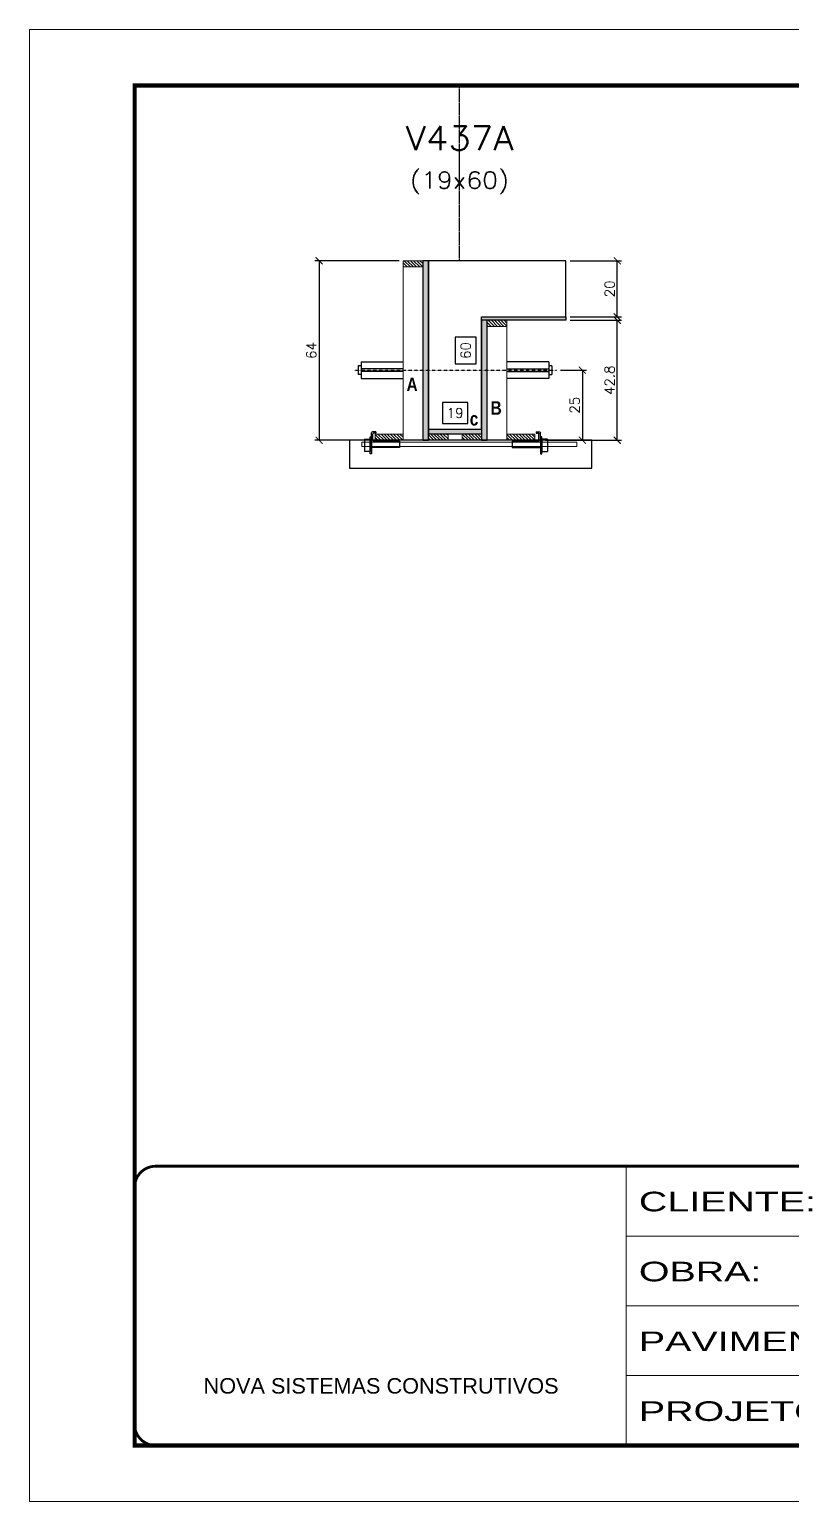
# Model space of a CAD drawing. Extents: x 137137 to 143418, y 10464 to 34486.
# Drawn here: x 141892 to 142435, y 21950 to 23000 of the extents above; entities that cross this region are included whole.
import ezdxf
from ezdxf.enums import TextEntityAlignment as Align

# ---------------------------------------------------------------- set-up
doc = ezdxf.new("R2010")
doc.units = 0
for name, pattern in [('CONTINUO', [0]), ('DASHED', [0.75, 0.5, -0.25]), ('HIDDEN', [0.375, 0.25, -0.125])]:
    doc.linetypes.add(name, pattern=pattern)
for name, color, linetype in [('barrote', 251, 'Continuous'), ('COTA', 241, 'Continuous'), ('Cota Seção (2x)', 4, 'Continuous'), ('detalhes', 4, 'Continuous'), ('Painéis', 200, 'Continuous'), ('presilha', 1, 'Continuous'), ('TENSOR', 3, 'Continuous'), ('Texto de Titulo', 7, 'Continuous'), ('Texto Qtd Sarr', 242, 'Continuous')]:
    doc.layers.add(name, color=color, linetype=linetype)
for name, color, linetype, lineweight in [('CONCRETO', 251, 'Continuous', 25), ('Folhas', 255, 'Continuous', 9), ('Hachura', 251, 'Continuous', 9), ('Madeira', 126, 'Continuous', 18), ('SARRAFO DE PRESSAO', 251, 'DASHED', 9), ('SCO-___-LAJ', 2, 'Continuous', 0), ('Texto Seção', 7, 'Continuous', 15)]:
    doc.layers.add(name, color=color, linetype=linetype, lineweight=lineweight)
doc.styles.add('ARIAL', font='arial.ttf')
doc.styles.add('Romans', font='romans.shx')
doc.styles.add('TECNICA', font='techb___.ttf', dxfattribs={"height": 10})
doc.styles.add('Tecnologia', font='')
doc.styles.get('Tecnologia').set_extended_font_data('Forgotten Futurist')
doc.dimstyles.new('Cota Seção (2x)', dxfattribs={"dimtxt": 7, "dimasz": 5, "dimexe": 3, "dimexo": 3, "dimgap": 2, "dimtad": 3, "dimdec": 1, "dimlfac": 0.5, "dimzin": 12, "dimdsep": 46, "dimtxsty": 'Romans', "dimblk": 'ARCHTICK', "dimcen": 0, "dimclrd": 4, "dimclre": 4, "dimclrt": 1, "dimadec": 1, "dimazin": 3, "dimtfac": 1, "dimtdec": 1, "dimtmove": 0, "dimatfit": 3, "dimldrblk": 'OBLIQUE', "dimfxl": 1, "dimtolj": 1, "dimtzin": 12, "dimarcsym": 0})
doc.dimstyles.new('Cota Seção interna', dxfattribs={"dimtxt": 7, "dimasz": 6, "dimexe": 0.18, "dimexo": 2, "dimgap": -4, "dimtad": 3, "dimdec": 1, "dimlfac": 0.5, "dimzin": 12, "dimdsep": 46, "dimtxsty": 'Romans', "dimblk": 'ARCHTICK', "dimcen": 0.09, "dimse1": 1, "dimse2": 1, "dimsd1": 1, "dimsd2": 1, "dimclrd": 180, "dimclre": 5, "dimclrt": 1, "dimadec": 0, "dimazin": 3, "dimtfac": 1, "dimtdec": 1, "dimtofl": 0, "dimtmove": 0, "dimatfit": 3, "dimldrblk": 'ARCHTICK', "dimfxl": 1, "dimtolj": 1, "dimtzin": 0, "dimarcsym": 0})

# ---------------------------------------------------------------- blocks, each defined once
blk = doc.blocks.new('9999999999')
at = {"color": 30, "linetype": 'CONTINUO'}
for p, q in [((98564.6, 34230.2), (98564.6, 34429.4)), ((98564.6, 34379.6), (99584, 34379.6)), ((98564.6, 34329.8), (99488, 34329.8)), ((98564.6, 34280), (99488, 34280))]:
    blk.add_line(p, q, dxfattribs=at)
at = {"color": 30, "linetype": 'CONTINUO', "const_width": 2}
blk.add_lwpolyline([(99584, 34230.2), (99584, 34414.4, 0.414214), (99569, 34429.4), (98229, 34429.4, 0.414214), (98214, 34414.4), (98214, 34245.2, 0.414214), (98229, 34230.2), (99584, 34230.2)], format="xyb", dxfattribs=at)
at = {"layer": 'Folhas'}
blk.add_lwpolyline([(98139, 34190.2), (99624, 34190.2), (99624, 35240.2), (98139, 35240.2)], close=True, dxfattribs=at)
at = {"layer": 'Folhas', "color": 30, "const_width": 3}
blk.add_lwpolyline([(98214, 34230.2), (99584, 34230.2), (99584, 35200.2), (98214, 35200.2)], close=True, dxfattribs=at)
at = {"color": 7, "linetype": 'Continuous', "ltscale": 5, "style": 'ARIAL'}
blk.add_text('NOVA SISTEMAS CONSTRUTIVOS', height=11.059, dxfattribs=at).set_placement((98263.2, 34267.2))
at = {"layer": 'Folhas', "color": 7, "style": 'Tecnologia', "width": 1.5}
for s, p in [('CLIENTE:', (98573.7, 34397.2)), ('OBRA:', (98573.7, 34347.3)), ('PAVIMENTO:', (98573.7, 34297.5)), ('PROJETO:', (98573.7, 34247.7))]:
    blk.add_text(s, height=14, dxfattribs=at).set_placement(p)
blk = doc.blocks.new('titulo1')
at = {"layer": 'Defpoints', "color": 252, "linetype": 'HIDDEN', "ltscale": 2}
blk.add_line((0, 0), (0, 125), dxfattribs=at)
at = {"layer": 'Defpoints', "style": 'Romans', "oblique": 15}
blk.add_attdef('FOLHA', text='', height=10, dxfattribs=at).set_placement((0, 15.6), align=Align.MIDDLE_CENTER)
at = {"layer": 'Texto Qtd Sarr', "color": 3, "style": 'Romans', "oblique": 15}
for tag, height, p in [('TITULO', 17, (0, 71.4)), ('SEÇÃO', 12, (0, 41.5))]:
    blk.add_attdef(tag, text='', height=height, dxfattribs=at).set_placement(p, align=Align.MIDDLE_CENTER)
blk = doc.blocks.new('_ArchTick')
at = {"color": 0, "linetype": 'ByBlock', "const_width": 0.15}
blk.add_lwpolyline([(-0.5, -0.5), (0.5, 0.5)], dxfattribs=at)
blk = doc.blocks.new('*D1524')
at = {"layer": 'COTA', "color": 4, "lineweight": -2, "transparency": 16777216}
for p, q in [((142277.9, 22792.6), (142314.6, 22792.6)), ((142311.6, 22707), (142311.6, 22792.6)), ((142260.3, 22707), (142314.6, 22707))]:
    blk.add_line(p, q, dxfattribs=at)
at = {"layer": 'Defpoints', "color": 0, "transparency": 16777216}
for p in [(142274.9, 22792.6), (142311.6, 22792.6), (142257.3, 22707)]:
    blk.add_point(p, dxfattribs=at)
at = {"layer": 'COTA', "color": 4, "lineweight": -2, "transparency": 16777216, "xscale": 5, "yscale": 5, "zscale": 5}
for p, rotation in [((142311.6, 22792.6), 90), ((142311.6, 22707), 270)]:
    blk.add_blockref('_ArchTick', p, dxfattribs=dict(at, rotation=rotation))
at = {"layer": 'COTA', "color": 1, "transparency": 16777216, "insert": (142306.1, 22749.8), "char_height": 7, "attachment_point": 5, "rotation": 90, "style": 'Romans'}
blk.add_mtext('\\A1;42.8', dxfattribs=at)
blk = doc.blocks.new('_Oblique')
at = {"color": 0, "linetype": 'ByBlock', "lineweight": -2}
blk.add_line((-0.5, -0.5), (0.5, 0.5), dxfattribs=at)
blk = doc.blocks.new('*D1525')
at = {"layer": 'COTA', "color": 4, "lineweight": -2, "transparency": 16777216}
for p, q in [((142277.9, 22835), (142314.6, 22835)), ((142311.6, 22795), (142311.6, 22835)), ((142277.9, 22795), (142314.6, 22795))]:
    blk.add_line(p, q, dxfattribs=at)
at = {"layer": 'Defpoints', "color": 0, "transparency": 16777216}
for p in [(142274.9, 22835), (142311.6, 22835), (142274.9, 22795)]:
    blk.add_point(p, dxfattribs=at)
at = {"layer": 'COTA', "color": 4, "lineweight": -2, "transparency": 16777216, "xscale": 5, "yscale": 5, "zscale": 5}
for p, rotation in [((142311.6, 22835), 90), ((142311.6, 22795), 270)]:
    blk.add_blockref('_ArchTick', p, dxfattribs=dict(at, rotation=rotation))
at = {"layer": 'COTA', "color": 1, "transparency": 16777216, "insert": (142306.1, 22815), "char_height": 7, "attachment_point": 5, "rotation": 90, "style": 'Romans'}
blk.add_mtext('\\A1;20', dxfattribs=at)
blk = doc.blocks.new('*D1526')
at = {"layer": 'Cota Seção (2x)', "color": 180, "lineweight": -2, "transparency": 16777216}
for p, q in [((142210.9, 22780.5), (142195.9, 22780.5)), ((142195.9, 22780.5), (142195.9, 22761.5)), ((142210.9, 22761.5), (142210.9, 22780.5)), ((142195.9, 22761.5), (142210.9, 22761.5))]:
    blk.add_line(p, q, dxfattribs=at)
at = {"layer": 'Defpoints', "color": 0, "transparency": 16777216}
for p in [(142214.9, 22835), (142214.9, 22835), (142214.9, 22715)]:
    blk.add_point(p, dxfattribs=at)
at = {"layer": 'Cota Seção (2x)', "color": 1, "transparency": 16777216, "insert": (142203.4, 22771), "char_height": 7, "attachment_point": 5, "rotation": 90, "style": 'Romans'}
blk.add_mtext('\\A1;60', dxfattribs=at)
blk = doc.blocks.new('PRESILHA METÁLICA 1')
at = {"layer": 'presilha'}
for p, q in [((7.5, 10.6), (7.5, 19.9)), ((12, 21), (8.6, 21)), ((9, 11.6), (9, 18.9)), ((12, 19.5), (9.6, 19.5)), ((12, 21), (12, 19.5)), ((0, 13), (6, 13)), ((0, 13), (0, 0)), ((6, 0), (0, 0)), ((6, 15.5), (7.5, 15.5)), ((6, -2.5), (6, 15.5)), ((6, 13), (6, 0)), ((7.5, 15.5), (7.5, -2.5)), ((37.5, 4.1), (7.5, 4.1)), ((37.5, 11), (9.6, 11)), ((37.5, 11), (37.5, 4.1)), ((7.5, -2.5), (6, -2.5))]:
    blk.add_line(p, q, dxfattribs=at)
for centre, radius, start, end in [((8.6, 19.9), 1.14, 90, 180), ((9.6, 18.9), 0.57, 90, 180), ((9.6, 11.6), 0.57, 180, 270)]:
    blk.add_arc(centre, radius, start, end, dxfattribs=at)
blk = doc.blocks.new('*D1502')
at = {"layer": 'Cota Seção (2x)', "color": 180, "lineweight": -2, "transparency": 16777216}
for p, q in [((142204.9, 22734), (142186.9, 22734)), ((142186.9, 22734), (142186.9, 22719)), ((142204.9, 22719), (142204.9, 22734)), ((142186.9, 22719), (142204.9, 22719))]:
    blk.add_line(p, q, dxfattribs=at)
at = {"layer": 'Defpoints', "color": 0, "transparency": 16777216}
for p in [(142214.9, 22715), (142176.9, 22707), (142214.9, 22707)]:
    blk.add_point(p, dxfattribs=at)
at = {"layer": 'Cota Seção (2x)', "color": 1, "transparency": 16777216, "insert": (142195.9, 22726.5), "char_height": 7, "attachment_point": 5, "style": 'Romans'}
blk.add_mtext('\\A1;19', dxfattribs=at)
blk = doc.blocks.new('*D1503')
at = {"layer": 'COTA', "color": 4, "lineweight": -2, "transparency": 16777216}
for p, q in [((142155.9, 22835), (142095.9, 22835)), ((142098.9, 22835), (142098.9, 22707)), ((142155.9, 22707), (142095.9, 22707))]:
    blk.add_line(p, q, dxfattribs=at)
at = {"layer": 'Defpoints', "color": 0, "transparency": 16777216}
for p in [(142158.9, 22835), (142098.9, 22707), (142158.9, 22707)]:
    blk.add_point(p, dxfattribs=at)
at = {"layer": 'COTA', "color": 4, "lineweight": -2, "transparency": 16777216, "xscale": 5, "yscale": 5, "zscale": 5}
for p, rotation in [((142098.9, 22835), 90), ((142098.9, 22707), 270)]:
    blk.add_blockref('_ArchTick', p, dxfattribs=dict(at, rotation=rotation))
at = {"layer": 'COTA', "color": 1, "transparency": 16777216, "insert": (142093.4, 22771), "char_height": 7, "attachment_point": 5, "rotation": 90, "style": 'Romans'}
blk.add_mtext('\\A1;64', dxfattribs=at)
blk = doc.blocks.new('*D1504')
at = {"layer": 'COTA', "color": 4, "lineweight": -2, "transparency": 16777216}
for p, q in [((142271.2, 22757), (142289.7, 22757)), ((142286.7, 22757), (142286.7, 22707)), ((142271.2, 22707), (142289.7, 22707))]:
    blk.add_line(p, q, dxfattribs=at)
at = {"layer": 'Defpoints', "color": 0, "transparency": 16777216}
for p in [(142268.2, 22757), (142268.2, 22707), (142286.7, 22707)]:
    blk.add_point(p, dxfattribs=at)
at = {"layer": 'COTA', "color": 4, "lineweight": -2, "transparency": 16777216, "xscale": 5, "yscale": 5, "zscale": 5}
for p, rotation in [((142286.7, 22757), 90), ((142286.7, 22707), 270)]:
    blk.add_blockref('_ArchTick', p, dxfattribs=dict(at, rotation=rotation))
at = {"layer": 'COTA', "color": 1, "transparency": 16777216, "insert": (142281.2, 22732), "char_height": 7, "attachment_point": 5, "rotation": 90, "style": 'Romans'}
blk.add_mtext('\\A1;25', dxfattribs=at)

msp = doc.modelspace()

# ---------------------------------------------------------------- hatches: boundary and pattern name
at = {"layer": 'Hachura'}
h = msp.add_hatch(dxfattribs=at)
h.set_pattern_fill('ANSI31', color=256, scale=0.5, angle=270, style=0)
h.set_pattern_definition([(315, (165048.9215, 14527.3813), (1.12253202, 1.12253202), [])])
h.paths.add_polyline_path([(142158.86, 22830.63), (142158.86, 22835.03), (142172.86, 22835.03), (142172.86, 22830.63)])
h = msp.add_hatch(color=256, dxfattribs=at)
h.dxf.hatch_style = 1
h.paths.add_polyline_path([(142176.86, 22835.03), (142172.86, 22835.03), (142172.86, 22707.03), (142176.86, 22707.03)])
h = msp.add_hatch(color=256, dxfattribs=at)
h.dxf.hatch_style = 1
h.paths.add_polyline_path([(142214.86, 22792.63), (142214.86, 22795.03), (142274.86, 22795.03), (142274.86, 22792.63)])
h = msp.add_hatch(color=256, dxfattribs=at)
h.dxf.hatch_style = 1
h.paths.add_polyline_path([(142218.86, 22792.63), (142214.86, 22792.63), (142214.86, 22707.03), (142218.86, 22707.03)])
h = msp.add_hatch(dxfattribs=at)
h.set_pattern_fill('ANSI31', color=256, scale=0.5, angle=270, style=0)
h.set_pattern_definition([(315, (165108.9215, 14484.9813), (1.12253202, 1.12253202), [])])
h.paths.add_polyline_path([(142218.86, 22788.23), (142218.86, 22792.63), (142232.86, 22792.63), (142232.86, 22788.23)])
h = msp.add_hatch(color=256, dxfattribs=at)
h.dxf.hatch_style = 1
h.paths.add_polyline_path([(142176.86, 22711.43), (142176.86, 22715.03), (142214.86, 22715.03), (142214.86, 22711.43)])
h = msp.add_hatch(dxfattribs=at)
h.set_pattern_fill('ANSI31', color=256, scale=0.5, angle=270, style=0)
h.set_pattern_definition([(315, (165014.9215, 14477.3813), (1.12253202, 1.12253202), [])])
h.paths.add_polyline_path([(142158.86, 22707.03), (142158.86, 22711.43), (142138.86, 22711.43), (142138.86, 22707.03)])
h = msp.add_hatch(dxfattribs=at)
h.set_pattern_fill('ANSI31', color=256, scale=0.5, angle=270, style=0)
h.set_pattern_definition([(315, (165117.7236, 14477.3813), (1.12253202, 1.12253202), [])])
h.paths.add_polyline_path([(142176.86, 22707.03), (142176.86, 22711.43), (142190.86, 22711.43), (142190.86, 22707.03)])
h = msp.add_hatch(dxfattribs=at)
h.set_pattern_fill('ANSI31', color=256, scale=0.5, angle=270, style=0)
h.set_pattern_definition([(315, (165117.7215, 14477.3813), (1.12253202, 1.12253202), [])])
h.paths.add_polyline_path([(142214.86, 22707.03), (142214.86, 22711.43), (142200.86, 22711.43), (142200.86, 22707.03)])
h = msp.add_hatch(dxfattribs=at)
h.set_pattern_fill('ANSI31', color=256, scale=0.5, angle=270, style=0)
h.set_pattern_definition([(315, (165108.9215, 14477.3813), (1.12253202, 1.12253202), [])])
h.paths.add_polyline_path([(142252.86, 22707.03), (142252.86, 22711.43), (142232.86, 22711.43), (142232.86, 22707.03)])

# ---------------------------------------------------------------- linework, layer by layer
at = {"ltscale": 3}
for p, q in [((142126.86, 22760), (142126.86, 22754)), ((142128.86, 22760), (142126.86, 22760)), ((142128.86, 22754), (142126.86, 22754)), ((142128.86, 22763), (142128.86, 22751)), ((142128.86, 22763), (142158.86, 22763)), ((142158.86, 22758), (142128.86, 22758)), ((142158.86, 22756), (142128.86, 22756)), ((142262.86, 22763), (142232.86, 22763)), ((142232.86, 22758), (142262.86, 22758)), ((142232.86, 22756), (142262.86, 22756)), ((142262.86, 22763), (142262.86, 22751)), ((142264.86, 22760), (142262.86, 22760)), ((142262.86, 22754), (142264.86, 22754)), ((142264.86, 22760), (142264.86, 22754)), ((142128.86, 22751), (142158.86, 22751)), ((142262.86, 22751), (142232.86, 22751))]:
    msp.add_line(p, q, dxfattribs=at)
at = {"layer": 'barrote'}
msp.add_lwpolyline([(142120.5, 22687.03), (142293.47, 22687.03), (142293.47, 22707.03), (142120.5, 22707.03)], close=True, dxfattribs=at)
at = {"layer": 'CONCRETO'}
msp.add_lwpolyline([(142214.86, 22795.03), (142274.86, 22795.03), (142274.86, 22835.03), (142214.86, 22835.03), (142214.86, 22835.03), (142176.86, 22835.03), (142176.86, 22711.43), (142176.86, 22711.43), (142176.86, 22715.03), (142214.86, 22715.03)], close=True, dxfattribs=at)
at = {"layer": 'Madeira'}
for points in [[(142158.86, 22830.63), (142158.86, 22835.03), (142172.86, 22835.03), (142172.86, 22830.63)], [(142158.86, 22835.03), (142172.86, 22835.03), (142172.86, 22707.03), (142158.86, 22707.03)], [(142218.86, 22788.23), (142218.86, 22792.63), (142232.86, 22792.63), (142232.86, 22788.23)], [(142218.86, 22792.63), (142232.86, 22792.63), (142232.86, 22707.03), (142218.86, 22707.03)], [(142158.86, 22707.03), (142158.86, 22711.43), (142138.86, 22711.43), (142138.86, 22707.03)], [(142176.86, 22707.03), (142176.86, 22711.43), (142190.86, 22711.43), (142190.86, 22707.03)], [(142214.86, 22707.03), (142214.86, 22711.43), (142200.86, 22711.43), (142200.86, 22707.03)], [(142252.86, 22707.03), (142252.86, 22711.43), (142232.86, 22711.43), (142232.86, 22707.03)]]:
    msp.add_lwpolyline(points, close=True, dxfattribs=at)
at = {"layer": 'Painéis'}
for points in [[(142176.86, 22835.03), (142172.86, 22835.03), (142172.86, 22707.03), (142176.86, 22707.03)], [(142214.86, 22792.63), (142214.86, 22795.03), (142274.86, 22795.03), (142274.86, 22792.63)], [(142218.86, 22792.63), (142214.86, 22792.63), (142214.86, 22707.03), (142218.86, 22707.03)], [(142176.86, 22711.43), (142176.86, 22715.03), (142214.86, 22715.03), (142214.86, 22711.43)]]:
    msp.add_lwpolyline(points, close=True, dxfattribs=at)
at = {"layer": 'SCO-___-LAJ', "color": 1}
msp.add_lwpolyline([(142129.5, 22705.69), (142282.8, 22705.69), (142282.8, 22702.49), (142129.5, 22702.49)], close=True, dxfattribs=at)
at = {"layer": 'TENSOR', "linetype": 'HIDDEN', "ltscale": 0.5}
msp.add_line((142123.86, 22757), (142268.16, 22757), dxfattribs=at)

# ---------------------------------------------------------------- block references
at = {"layer": 'presilha', "yscale": 0.6666666666666666, "zscale": 0.6666666666666666}
for p, xscale in [((142131.28, 22699.06), 0.6666666666666666), ((142261.73, 22699.06), -0.6666666666666666)]:
    msp.add_blockref('PRESILHA METÁLICA 1', p, dxfattribs=dict(at, xscale=xscale))
at = {"layer": 'SARRAFO DE PRESSAO', "color": 6, "linetype": 'ByBlock'}
msp.add_blockref('9999999999', (43753.31, -12240.18), dxfattribs=at)
at = {"layer": 'Texto Seção'}
ref = msp.add_blockref('titulo1', (142199.1, 22835.03), dxfattribs=at)
ref.add_attrib('TITULO', 'V437A', dxfattribs={"layer": 'Texto de Titulo', "color": 7, "height": 17, "style": 'Romans', "width": 1.1}).set_placement((142199.1, 22922.53), align=Align.MIDDLE_CENTER)
ref.add_attrib('SEÇÃO', '(19x60)', dxfattribs={"layer": 'Texto de Titulo', "color": 7, "height": 12, "style": 'Romans', "width": 1.1}).set_placement((142199.1, 22892.53), align=Align.MIDDLE_CENTER)

# ---------------------------------------------------------------- texts
at = {"layer": 'detalhes', "style": 'TECNICA'}
for s, p in [('A', (142161.26, 22742.06)), ('B', (142221.22, 22725.21)), ('c', (142206.38, 22717.52))]:
    msp.add_text(s, height=9.6, dxfattribs=at).set_placement(p)

# ---------------------------------------------------------------- dimensions: what is measured, and where the dimension line sits
at = {"layer": 'COTA'}
for base, p1, p2, picture, middle in [((142098.89, 22707.03), (142158.86, 22835.03), (142158.86, 22707.03), '*D1503', (142093.39, 22771.03)), ((142311.58, 22835.03), (142274.86, 22795.03), (142274.86, 22835.03), '*D1525', (142306.08, 22815.03)), ((142311.58, 22792.63), (142257.26, 22707.03), (142274.86, 22792.63), '*D1524', (142306.08, 22749.83)), ((142286.72, 22707.03), (142268.16, 22757), (142268.16, 22707.03), '*D1504', (142281.22, 22732.01))]:
    dim = msp.add_linear_dim(base=base, p1=p1, p2=p2, angle=90, dimstyle='Cota Seção (2x)', dxfattribs=at)
    dim.commit()
    dim.dimension.update_dxf_attribs({"geometry": picture, "text_midpoint": middle})
at = {"layer": 'Cota Seção (2x)'}
dim = msp.add_linear_dim(base=(142214.86, 22835.03), p1=(142214.86, 22715.03), p2=(142214.86, 22835.03), angle=90, dimstyle='Cota Seção interna', dxfattribs=at)
dim.commit()
dim.dimension.update_dxf_attribs({"geometry": '*D1526', "text_midpoint": (142214.86, 22771.03), "dimtype": 160})
dim = msp.add_linear_dim(base=(142214.86, 22715.03), p1=(142176.86, 22707.03), p2=(142214.86, 22707.03), dimstyle='Cota Seção interna', dxfattribs=at)
dim.commit()
dim.dimension.update_dxf_attribs({"geometry": '*D1502', "text_midpoint": (142195.86, 22715.03), "dimtype": 160})

doc.saveas('drawing.dxf')
